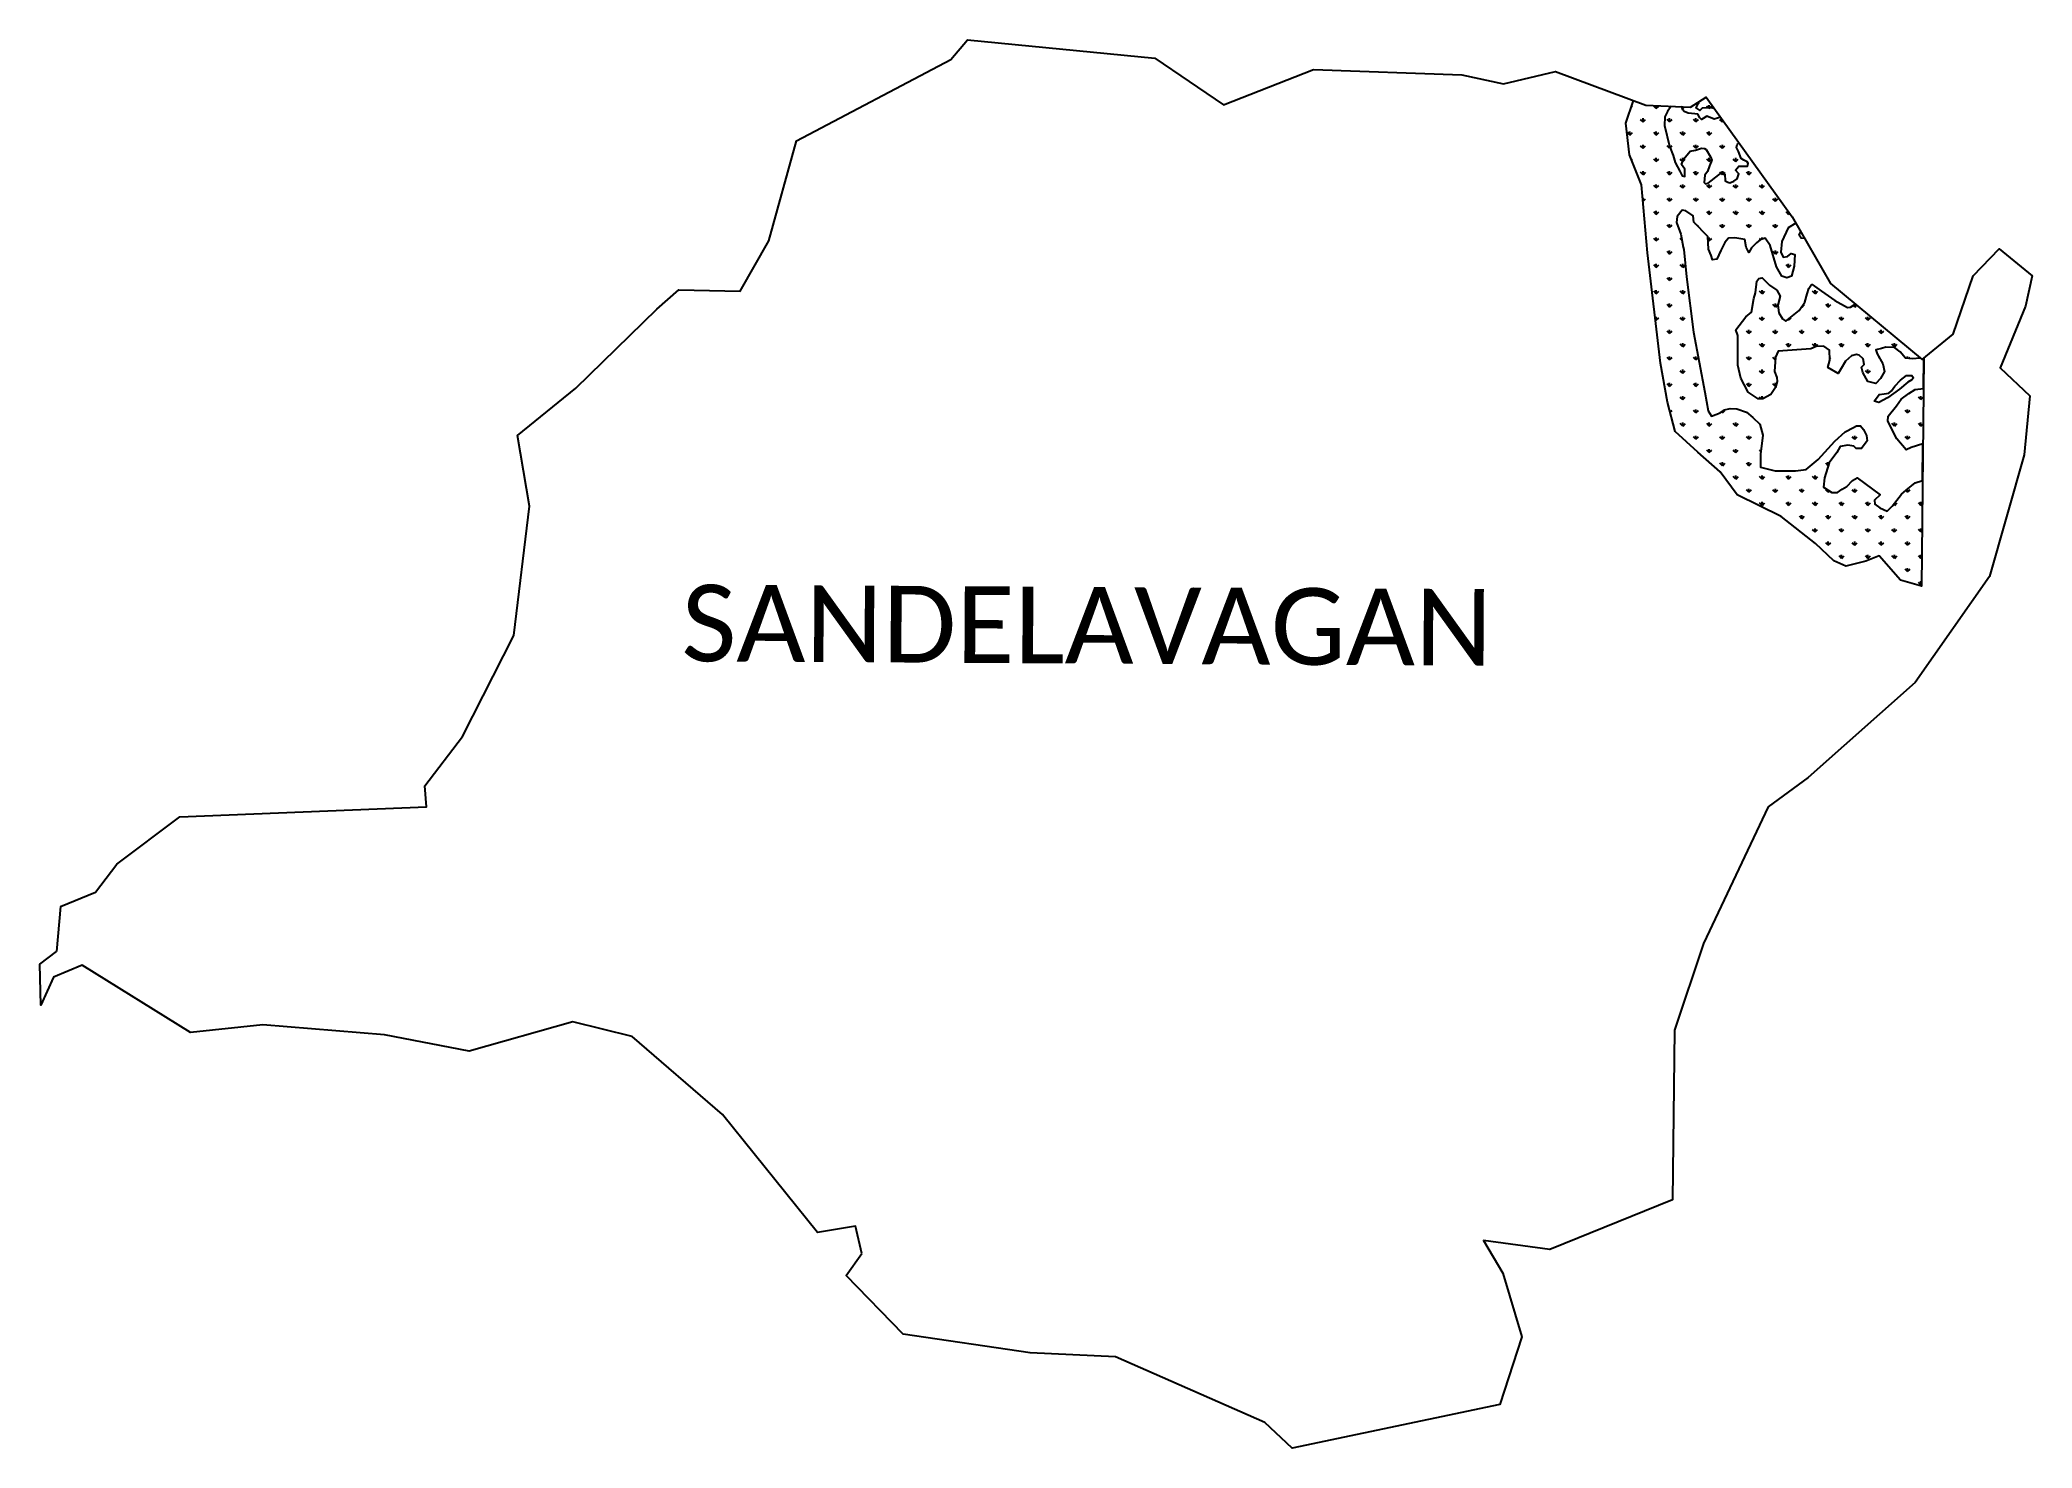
# Model space of a CAD drawing. Header units: metres. Extents: x 310965 to 313670, y 1910114 to 1912026.
import ezdxf

# ---------------------------------------------------------------- set-up
doc = ezdxf.new("R2010")
doc.units = ezdxf.units.M
for name, color, linetype in [('MANGROOVE BUFFER ZONE', 120, 'Continuous'), ('village', 3, 'Continuous'), ('VILLAGE NAME', 250, 'Continuous')]:
    doc.layers.add(name, color=color, linetype=linetype)
doc.styles.get("Standard").update_dxf_attribs({"font": 'simplex.shx'})

msp = doc.modelspace()

# ---------------------------------------------------------------- hatches: boundary and pattern name
at = {"layer": 'MANGROOVE BUFFER ZONE'}
h = msp.add_hatch(dxfattribs=at)
h.set_pattern_fill('GRASS', color=256)
h.paths.add_polyline_path([(313521, 1911427.7), (313511.1, 1911424.2), (313498.8, 1911414.2), (313492.5, 1911408.9), (313479.8, 1911392.8), (313472.9, 1911386), (313463.1, 1911390.5), (313456.1, 1911395.3), (313455.7, 1911400.9), (313463.4, 1911408.1), (313432, 1911431.2), (313425.7, 1911427.6), (313418.2, 1911419.2), (313411.9, 1911415.6), (313405.7, 1911411.4), (313397.9, 1911411.4), (313386.3, 1911418.4), (313387.7, 1911431), (313394, 1911451.4), (313404.7, 1911465.4), (313409.2, 1911473.6), (313419.7, 1911475.6), (313427.7, 1911474.3), (313431, 1911470.9), (313437.9, 1911471.1), (313446, 1911481.3), (313444.9, 1911488.5), (313440.9, 1911496.7), (313436.7, 1911501.7), (313431.4, 1911501.7), (313427.2, 1911499.3), (313415.7, 1911493.6), (313401.7, 1911480.9), (313379.2, 1911456), (313362.8, 1911442.7), (313348.5, 1911440.8), (313320.9, 1911440.8), (313300.8, 1911445.6), (313300.9, 1911463.3), (313304.2, 1911489), (313300.1, 1911503.9), (313290.5, 1911513.1), (313281.9, 1911520.1), (313268.9, 1911524.8), (313259.9, 1911525.4), (313252, 1911523.3), (313246.4, 1911519.6), (313234.3, 1911515), (313229.7, 1911522.2), (313225.4, 1911547.5), (313210.1, 1911629.1), (313200.7, 1911704.1), (313197, 1911741), (313195.9, 1911744.2), (313193, 1911761.8), (313187.1, 1911777.6), (313187.7, 1911786), (313194.5, 1911794.4), (313199.6, 1911793.6), (313209.6, 1911786.7), (313210.5, 1911778.1), (313229.4, 1911758.9), (313230.5, 1911741.4), (313233.9, 1911733.2), (313235.8, 1911727.1), (313241.6, 1911728.1), (313247.3, 1911739.6), (313252.4, 1911750.7), (313257.5, 1911756.5), (313266.1, 1911757.1), (313279.8, 1911754.9), (313281.6, 1911744.5), (313285.3, 1911737.2), (313288.6, 1911743.2), (313295.5, 1911750.2), (313300.3, 1911754.4), (313307.4, 1911756.4), (313314.2, 1911746.7), (313322.9, 1911717.5), (313329.7, 1911704.9), (313336.8, 1911702.5), (313343.2, 1911705), (313346.7, 1911718.7), (313347.8, 1911734.3), (313342.5, 1911735.7), (313337.4, 1911731.5), (313331.9, 1911730.8), (313328.6, 1911737.4), (313330.1, 1911751.8), (313338.6, 1911770.6), (313349.1, 1911776.8), (313344.1, 1911785.6), (313227.3, 1911948.1), (313205.8, 1911934.5), (313145.4, 1911937.2), (313128.6, 1911943.4), (313118.1, 1911912.7), (313122.9, 1911869.7), (313139.5, 1911829), (313147.7, 1911736.7), (313165, 1911587), (313174.8, 1911533.9), (313185.3, 1911494), (313215.8, 1911465.8), (313246.3, 1911439.2), (313269.5, 1911408.2), (313328.9, 1911378.7), (313375.6, 1911342.1), (313400.7, 1911318.4), (313416.9, 1911311.4), (313444.1, 1911318), (313462.2, 1911325.1), (313490.9, 1911292.3), (313519.7, 1911284.2)])
h.paths.add_polyline_path([(313429.4, 1911667.1), (313423.1, 1911662.8), (313419.2, 1911662.4), (313402, 1911671.9), (313383.9, 1911684.4), (313371, 1911693.8), (313369.1, 1911692.4), (313366.7, 1911688.2), (313364.1, 1911680.8), (313361.3, 1911669.5), (313353.4, 1911658.3), (313335.4, 1911643.7), (313330.7, 1911647.1), (313325.8, 1911655), (313324.5, 1911665.7), (313327.8, 1911677.9), (313323.1, 1911685.8), (313313.4, 1911692.7), (313303.3, 1911702.9), (313298.5, 1911701.7), (313296.1, 1911698), (313294, 1911682.5), (313291.8, 1911674.7), (313288.6, 1911656), (313281.1, 1911649.8), (313267.6, 1911632.3), (313270.2, 1911624.3), (313270.4, 1911584.1), (313274.4, 1911566.6), (313284.1, 1911547.4), (313297.6, 1911538.5), (313304, 1911538.5), (313315.1, 1911544.2), (313321.1, 1911553.7), (313323.6, 1911562.1), (313323.2, 1911567.2), (313319.8, 1911575.6), (313321.3, 1911594.8), (313324.8, 1911603.2), (313369.1, 1911606.5), (313376.6, 1911609.5), (313386.9, 1911609.8), (313394.8, 1911604.7), (313394.9, 1911591.1), (313392.2, 1911581.1), (313406.4, 1911572.7), (313410.7, 1911579.8), (313416.2, 1911589.6), (313424.4, 1911596.6), (313431.5, 1911598.5), (313435, 1911597.7), (313440.4, 1911592.7), (313441.7, 1911585.1), (313438.1, 1911581.5), (313440.1, 1911574.1), (313446.5, 1911562.1), (313457.4, 1911559.3), (313463.8, 1911566.1), (313469.5, 1911575.5), (313467, 1911585.8), (313459.4, 1911599.7), (313457.6, 1911605), (313465.4, 1911606.6), (313471.1, 1911608.6), (313482.7, 1911608.3), (313490.8, 1911602.1), (313497.7, 1911593.5), (313506.9, 1911592.6), (313518, 1911593.6)], flags=17)
h.paths.add_polyline_path([(313522.2, 1911552.5), (313511.1, 1911551.3), (313502.2, 1911545.8), (313491.9, 1911537.9), (313485.5, 1911529), (313474.5, 1911514.7), (313474, 1911508), (313486.1, 1911484.1), (313498.9, 1911469.2), (313505.4, 1911472.4), (313521.5, 1911477.3)])
h.paths.add_polyline_path([(313500.8, 1911561.1), (313506.2, 1911564.3), (313508.6, 1911567.1), (313506.6, 1911570), (313499.1, 1911570), (313491.2, 1911563.6), (313483.4, 1911555.7), (313479, 1911549.4), (313475.3, 1911546), (313468.9, 1911545.1), (313461.9, 1911544.4), (313458.3, 1911539.2), (313455.4, 1911535.3), (313461.8, 1911533.6), (313473.5, 1911540), (313489.6, 1911551.6)], flags=17)

# ---------------------------------------------------------------- linework, layer by layer
at = {"color": 3, "flags": 128}
msp.add_lwpolyline([(310992.9, 1910849.2), (310987.4, 1910788.2)], dxfattribs=at)
at = {"layer": 'MANGROOVE BUFFER ZONE', "flags": 128}
for points in [[(313522.5, 1911593.5), (313519.7, 1911284.2), (313519.7, 1911284.2), (313490.9, 1911292.3), (313462.2, 1911325.1), (313444.1, 1911318), (313416.9, 1911311.4), (313400.7, 1911318.4), (313375.6, 1911342.1), (313328.9, 1911378.7), (313269.5, 1911408.2), (313246.3, 1911439.2), (313215.8, 1911465.8), (313185.3, 1911494), (313174.8, 1911533.9), (313165, 1911587), (313147.7, 1911736.7), (313139.5, 1911829), (313122.9, 1911869.7), (313118.1, 1911912.7), (313128.6, 1911943.4)], [(313179.6, 1911935.7), (313174.7, 1911928.6), (313171, 1911921.1), (313170.4, 1911909.7), (313177.4, 1911881.4), (313182.4, 1911869), (313185.1, 1911859.5), (313191.4, 1911847.3), (313194.8, 1911841.3), (313198.4, 1911840.3), (313198.2, 1911850.2), (313193.9, 1911856.5), (313197, 1911864.1), (313205.5, 1911874.6), (313212.9, 1911876.1), (313220.8, 1911878.8), (313225, 1911878.1), (313227.3, 1911876.7), (313233.3, 1911866.9), (313234.7, 1911862.6), (313231.8, 1911854.8), (313229, 1911847.1), (313225.6, 1911842), (313224.3, 1911832.3), (313226.3, 1911830.3), (313230, 1911831.4), (313244.5, 1911842.7), (313249.9, 1911846.5), (313252.4, 1911843.6), (313252.8, 1911834.6), (313256.6, 1911832.8), (313259.2, 1911831.5), (313264.8, 1911834.1), (313269.4, 1911837.3), (313271.6, 1911843.8), (313267.2, 1911848.7), (313271.6, 1911854.4), (313276.9, 1911854.1), (313283.1, 1911854.3), (313284.3, 1911858.1), (313282.7, 1911860.2), (313278.5, 1911862.5), (313274.8, 1911864.9), (313270.9, 1911874.3), (313268.3, 1911879.8), (313269.2, 1911883.7), (313271.7, 1911885.4), (313272.3, 1911885.5)], [(313246.2, 1911921.8), (313244, 1911919.7), (313238.1, 1911918.3), (313228.3, 1911922.1), (313223.2, 1911919), (313220.7, 1911917.6), (313218.5, 1911920), (313216.1, 1911925), (313211.7, 1911925.4), (313202.9, 1911926.3), (313197.3, 1911928.5), (313195.5, 1911930.9), (313194.3, 1911935)], [(313216.5, 1911941.3), (313216.8, 1911939.6), (313215.5, 1911937.9), (313213.1, 1911933.4), (313218.8, 1911930.1), (313222.1, 1911933.5), (313227.4, 1911934), (313235.7, 1911933.5), (313237.9, 1911933.4)], [(313349.1, 1911776.8), (313338.6, 1911770.6), (313330.1, 1911751.8), (313328.6, 1911737.4), (313331.9, 1911730.8), (313337.4, 1911731.5), (313342.5, 1911735.7), (313347.8, 1911734.3), (313346.7, 1911718.7), (313343.2, 1911705), (313336.8, 1911702.5), (313329.7, 1911704.9), (313322.9, 1911717.5), (313314.2, 1911746.7), (313307.4, 1911756.4), (313300.3, 1911754.4), (313295.5, 1911750.2), (313288.6, 1911743.2), (313285.3, 1911737.2), (313281.6, 1911744.5), (313279.8, 1911754.9), (313266.1, 1911757.1), (313257.5, 1911756.5), (313252.4, 1911750.7), (313247.3, 1911739.6), (313241.6, 1911728.1), (313235.8, 1911727.1), (313233.9, 1911733.2), (313230.5, 1911741.4), (313229.4, 1911758.9), (313210.5, 1911778.1), (313209.6, 1911786.7), (313199.6, 1911793.6), (313194.5, 1911794.4), (313187.7, 1911786), (313187.1, 1911777.6), (313193, 1911761.8), (313195.9, 1911744.2), (313197, 1911741), (313200.7, 1911704.1), (313210.1, 1911629.1), (313225.4, 1911547.5), (313229.7, 1911522.2), (313234.3, 1911515), (313246.4, 1911519.6), (313252, 1911523.3), (313259.9, 1911525.4), (313268.9, 1911524.8), (313281.9, 1911520.1), (313290.5, 1911513.1), (313300.1, 1911503.9), (313304.2, 1911489), (313300.9, 1911463.3), (313300.8, 1911445.6), (313320.9, 1911440.8), (313348.5, 1911440.8), (313362.8, 1911442.7), (313379.2, 1911456), (313401.7, 1911480.9), (313415.7, 1911493.6), (313427.2, 1911499.3), (313431.4, 1911501.7), (313436.7, 1911501.7), (313440.9, 1911496.7), (313444.9, 1911488.5), (313446, 1911481.3), (313437.9, 1911471.1), (313431, 1911470.9), (313427.7, 1911474.3), (313419.7, 1911475.6), (313409.2, 1911473.6), (313404.7, 1911465.4), (313394, 1911451.4), (313387.7, 1911431), (313386.3, 1911418.4), (313397.9, 1911411.4), (313405.7, 1911411.4), (313411.9, 1911415.6), (313418.2, 1911419.2), (313425.7, 1911427.6), (313432, 1911431.2), (313463.4, 1911408.1), (313455.7, 1911400.9), (313456.1, 1911395.3), (313463.1, 1911390.5), (313472.9, 1911386), (313479.8, 1911392.8), (313492.5, 1911408.9), (313498.8, 1911414.2), (313511.1, 1911424.2), (313521, 1911427.7), (313521.5, 1911477.3), (313505.4, 1911472.4), (313498.9, 1911469.2), (313486.1, 1911484.1), (313474, 1911508), (313474.5, 1911514.7), (313485.5, 1911529), (313491.9, 1911537.9), (313502.2, 1911545.8), (313511.1, 1911551.3), (313522.2, 1911552.5), (313522.5, 1911593.5)], [(313360.9, 1911756.2), (313356.2, 1911756.7), (313353.4, 1911760.4), (313355.6, 1911765.5)], [(313518, 1911593.6), (313506.9, 1911592.6), (313497.7, 1911593.5), (313490.8, 1911602.1), (313482.7, 1911608.3), (313471.1, 1911608.6), (313465.4, 1911606.6), (313457.6, 1911605), (313459.4, 1911599.7), (313467, 1911585.8), (313469.5, 1911575.5), (313463.8, 1911566.1), (313457.4, 1911559.3), (313446.5, 1911562.1), (313440.1, 1911574.1), (313438.1, 1911581.5), (313441.7, 1911585.1), (313440.4, 1911592.7), (313435, 1911597.7), (313431.5, 1911598.5), (313424.4, 1911596.6), (313416.2, 1911589.6), (313410.7, 1911579.8), (313406.4, 1911572.7), (313392.2, 1911581.1), (313394.9, 1911591.1), (313394.8, 1911604.7), (313386.9, 1911609.8), (313376.6, 1911609.5), (313369.1, 1911606.5), (313324.8, 1911603.2), (313321.3, 1911594.8), (313319.8, 1911575.6), (313323.2, 1911567.2), (313323.6, 1911562.1), (313321.1, 1911553.7), (313315.1, 1911544.2), (313304, 1911538.5), (313297.6, 1911538.5), (313284.1, 1911547.4), (313274.4, 1911566.6), (313270.4, 1911584.1), (313270.2, 1911624.3), (313267.6, 1911632.3), (313281.1, 1911649.8), (313288.6, 1911656), (313291.8, 1911674.7), (313294, 1911682.5), (313296.1, 1911698), (313298.5, 1911701.7), (313303.3, 1911702.9), (313313.4, 1911692.7), (313323.1, 1911685.8), (313327.8, 1911677.9), (313324.5, 1911665.7), (313325.8, 1911655), (313330.7, 1911647.1), (313335.4, 1911643.7), (313353.4, 1911658.3), (313361.3, 1911669.5), (313364.1, 1911680.8), (313366.7, 1911688.2), (313369.1, 1911692.4), (313371, 1911693.8), (313383.9, 1911684.4), (313402, 1911671.9), (313419.2, 1911662.4), (313423.1, 1911662.8), (313429.4, 1911667.1)]]:
    msp.add_lwpolyline(points, dxfattribs=at)
msp.add_lwpolyline([(313455.4, 1911535.3), (313458.3, 1911539.2), (313461.9, 1911544.4), (313468.9, 1911545.1), (313475.3, 1911546), (313479, 1911549.4), (313483.4, 1911555.7), (313491.2, 1911563.6), (313499.1, 1911570), (313506.6, 1911570), (313508.6, 1911567.1), (313506.2, 1911564.3), (313500.8, 1911561.1), (313489.6, 1911551.6), (313473.5, 1911540), (313461.8, 1911533.6)], close=True, dxfattribs=at)
at = {"layer": 'village', "color": 3}
for points in [[(310992.9, 1910849.2, 0), (311040.4, 1910868.7, 0), (311069.4, 1910906.6, 0), (311154.9, 1910971.1, 0), (311489.9, 1910984.5, 0), (311487.5, 1911013.2, 0), (311538.8, 1911080, 0), (311608.3, 1911216.9, 0), (311629.8, 1911392.6, 0), (311613.5, 1911488.8, 0), (311692.7, 1911553.1, 0), (311802.7, 1911660, 0), (311832.6, 1911686.6, 0), (311915.8, 1911684.5, 0), (311954.8, 1911753.1, 0), (311992.3, 1911888.9, 0), (312201.9, 1911999.2, 0), (312224.5, 1912025.8, 0), (312478.7, 1912001, 0), (312572.1, 1911937.6, 0), (312693.9, 1911985.5, 0), (312895.4, 1911978.2, 0), (312952.1, 1911966.3, 0), (313022.7, 1911982.9, 0), (313145.4, 1911937.2, 0), (313205.8, 1911934.5, 0), (313227.3, 1911948.1, 0), (313344.1, 1911785.6, 0), (313395.9, 1911695, 0), (313520.3, 1911591.7, 0), (313562.7, 1911626.4, 0), (313589.8, 1911705.3, 0), (313625.1, 1911741.9, 0), (313669.8, 1911705.6, 0), (313660.8, 1911664.3, 0), (313626.3, 1911580.3, 0), (313666.6, 1911542.5, 0), (313659, 1911462.4, 0), (313611.7, 1911297.2, 0), (313510.8, 1911153.5, 0), (313365.8, 1911024.1, 0), (313311.4, 1910984.5, 0), (313223.6, 1910798.8, 0), (313184.3, 1910681.3, 0), (313181.6, 1910451, 0), (313014.8, 1910383.6, 0), (312924.9, 1910395.7, 0), (312951, 1910351.6, 0), (312976.9, 1910264.8, 0), (312947.2, 1910173, 0), (312665, 1910113.8, 0), (312627.8, 1910148.7, 0), (312425.2, 1910237.8, 0), (312309.5, 1910243.4, 0), (312137.2, 1910268.6, 0), (312059.5, 1910348.2, 0), (312080.8, 1910378.3, 0)], [(312080.8, 1910378.3, 0), (312072.2, 1910415.4, 0), (312020.5, 1910406.4, 0), (311891.8, 1910566.9, 0), (311769.2, 1910672.5, 0), (311688.5, 1910692.6, 0), (311547.8, 1910653, 0), (311432.9, 1910674.9, 0), (311267.7, 1910688.5, 0), (311169.5, 1910678, 0), (311022.2, 1910769.5, 0), (310983.2, 1910753.3, 0), (310966.3, 1910715.4, 0), (310964.9, 1910771, 0), (310987.4, 1910788.2, 0)]]:
    msp.add_polyline3d(points, dxfattribs=at)

# ---------------------------------------------------------------- texts
at = {"layer": 'VILLAGE NAME', "insert": (311836.5, 1911286.2), "char_height": 104.042, "attachment_point": 1, "rotation": 359.6762}
msp.add_mtext_dynamic_manual_height_columns('{\\fCalibri|b0|i0|c0|p34;SANDELAVAGAN}', width=1419.772, gutter_width=520.2, heights=[0], dxfattribs=at)

doc.saveas('drawing.dxf')
